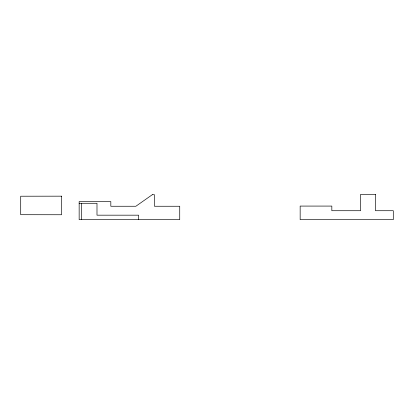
<?xml version="1.0" encoding="UTF-8"?>
<svg xmlns="http://www.w3.org/2000/svg" width="414" height="414" viewBox="0 0 414 414"><rect width="100%" height="100%" fill="white"/><g stroke="black" fill="none" stroke-linecap="round" stroke-linejoin="round"><path stroke-width="0.62" d="M79.152 203.284L96.99 203.284L96.99 215.176L138.618 215.176L138.618 219.637M81.382 203.284L81.382 219.637M152.285 194.72L135.87 206.255L110.823 206.255L110.823 201.618L79.152 201.618L79.152 219.637L179.728 219.637L179.728 206.255L154.453 206.255L154.453 194.72L152.285 194.72M375.462 194.363L360.594 194.363L360.594 210.716L331.831 210.716L331.831 206.079L300.16 206.079L300.16 219.637L393.3 219.637L393.3 210.716L375.462 210.716L375.462 194.363M61.582 196.169L20.7 196.22L20.7 214.7L61.582 214.747L61.582 196.169"/></g></svg>
